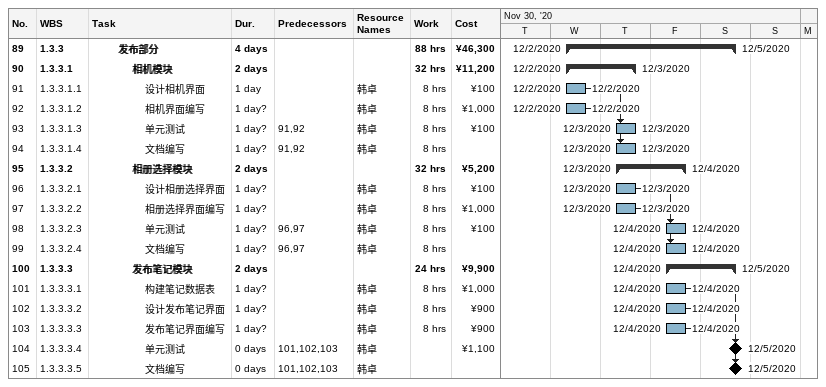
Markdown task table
| ID | WBS | Task | Duration | Start | Finish | Predecessors | Resources | Work (h) | Cost (¥) |
|---|---|---|---|---|---|---|---|---|---|
| 89 | 1.3.3 | **发布部分** | 4d | 2020-12-02 | 2020-12-05 |  |  | 88 | 46300 |
| 90 | 1.3.3.1 | **相机模块** | 2d | 2020-12-02 | 2020-12-03 |  |  | 32 | 11200 |
| 91 | 1.3.3.1.1 | 设计相机界面 | 1d | 2020-12-02 | 2020-12-02 |  | 韩卓 | 8 | 100 |
| 92 | 1.3.3.1.2 | 相机界面编写 | 1d? | 2020-12-02 | 2020-12-02 |  | 韩卓 | 8 | 1000 |
| 93 | 1.3.3.1.3 | 单元测试 | 1d? | 2020-12-03 | 2020-12-03 | 91, 92 | 韩卓 | 8 | 100 |
| 94 | 1.3.3.1.4 | 文档编写 | 1d? | 2020-12-03 | 2020-12-03 | 91, 92 | 韩卓 | 8 |  |
| 95 | 1.3.3.2 | **相册选择模块** | 2d | 2020-12-03 | 2020-12-04 |  |  | 32 | 5200 |
| 96 | 1.3.3.2.1 | 设计相册选择界面 | 1d? | 2020-12-03 | 2020-12-03 |  | 韩卓 | 8 | 100 |
| 97 | 1.3.3.2.2 | 相册选择界面编写 | 1d? | 2020-12-03 | 2020-12-03 |  | 韩卓 | 8 | 1000 |
| 98 | 1.3.3.2.3 | 单元测试 | 1d? | 2020-12-04 | 2020-12-04 | 96, 97 | 韩卓 | 8 | 100 |
| 99 | 1.3.3.2.4 | 文档编写 | 1d? | 2020-12-04 | 2020-12-04 | 96, 97 | 韩卓 | 8 |  |
| 100 | 1.3.3.3 | **发布笔记模块** | 2d | 2020-12-04 | 2020-12-05 |  |  | 24 | 9900 |
| 101 | 1.3.3.3.1 | 构建笔记数据表 | 1d? | 2020-12-04 | 2020-12-04 |  | 韩卓 | 8 | 1000 |
| 102 | 1.3.3.3.2 | 设计发布笔记界面 | 1d? | 2020-12-04 | 2020-12-04 |  | 韩卓 | 8 | 900 |
| 103 | 1.3.3.3.3 | 发布笔记界面编写 | 1d? | 2020-12-04 | 2020-12-04 |  | 韩卓 | 8 | 900 |
| 104 | 1.3.3.3.4 | 单元测试 | 0d | 2020-12-05 | 2020-12-05 | 101, 102, 103 | 韩卓 |  | 1100 |
| 105 | 1.3.3.3.5 | 文档编写 | 0d | 2020-12-05 | 2020-12-05 | 101, 102, 103 | 韩卓 |  |  |
